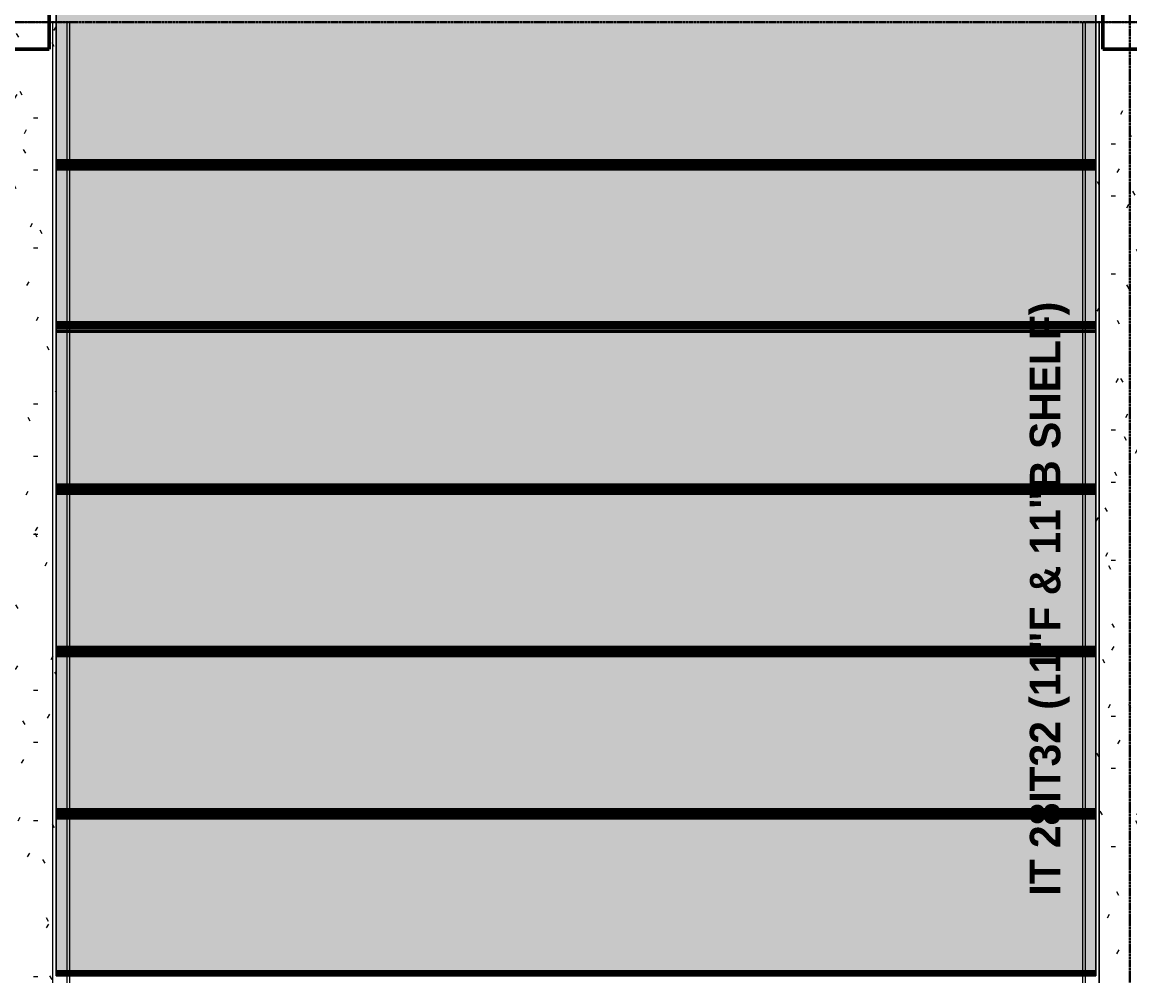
# Model space of a CAD drawing. Header units: inches. Extents: x -4126 to 627, y 9773 to 12338.
# Drawn here: x -3154.3 to -2827.3, y 10905.7 to 11187.2 of the extents above; entities that cross this region are included whole.
import ezdxf

# ---------------------------------------------------------------- set-up
doc = ezdxf.new("R2010")
doc.units = ezdxf.units.IN
doc.header["$MEASUREMENT"] = 0
doc.linetypes.add('Grid Line 1_2_', pattern=[0.875, 0.5, -0.125, 0.125, -0.125])
for name, color, linetype, lineweight in [('S-BEAM', 12, 'Continuous', 9), ('S-BEAM-IDEN', 2, 'Continuous', 30), ('S-COLS', 52, 'Continuous', 9), ('S-GRID', 1, 'Continuous', 9)]:
    doc.layers.add(name, color=color, linetype=linetype, lineweight=lineweight)
doc.styles.add('Century Gothic_B', font='', dxfattribs={"height": 9})
doc.styles.get('Century Gothic_B').set_extended_font_data('Century Gothic', bold=True)
pattern_1 = [(270, (-11013.189, -3154.324), (7.68, -30.72), [1.267, -21.773, 1.267, -21.773, -122.88]), (270, (-11013.189, -3154.324), (7.68, -30.72), [-46.08, 1.267, -44.813, 1.267, -21.773, -53.76]), (270, (-11013.189, -3154.324), (7.68, -30.72), [-115.2, 1.267, -14.093, 1.267, -37.133]), (30, (-11009.349, -3165.844), (22.7643004, 22.011075), [1.267, -21.773, 1.267, -21.773, -122.88]), (30, (-11009.349, -3165.844), (22.7643004, 22.011075), [-46.08, 1.267, -44.813, 1.267, -21.773, -53.76]), (30, (-11009.349, -3165.844), (22.7643004, 22.011075), [-115.2, 1.267, -14.093, 1.267, -37.133]), (150, (-10993.989, -3169.684), (-30.4443004, 8.708925), [1.267, -21.773, 1.267, -21.773, -122.88]), (150, (-10993.989, -3169.684), (-30.4443004, 8.708925), [-46.08, 1.267, -44.813, 1.267, -21.773, -53.76]), (150, (-10993.989, -3169.684), (-30.4443004, 8.708925), [-115.2, 1.267, -14.093, 1.267, -37.133])]
pattern_2 = [(270, (-11013.189, -2827.324), (7.68, -30.72), [1.267, -21.773, 1.267, -21.773, -122.88]), (270, (-11013.189, -2827.324), (7.68, -30.72), [-46.08, 1.267, -44.813, 1.267, -21.773, -53.76]), (270, (-11013.189, -2827.324), (7.68, -30.72), [-115.2, 1.267, -14.093, 1.267, -37.133]), (30, (-11009.349, -2838.844), (22.7643004, 22.011075), [1.267, -21.773, 1.267, -21.773, -122.88]), (30, (-11009.349, -2838.844), (22.7643004, 22.011075), [-46.08, 1.267, -44.813, 1.267, -21.773, -53.76]), (30, (-11009.349, -2838.844), (22.7643004, 22.011075), [-115.2, 1.267, -14.093, 1.267, -37.133]), (150, (-10993.989, -2842.684), (-30.4443004, 8.708925), [1.267, -21.773, 1.267, -21.773, -122.88]), (150, (-10993.989, -2842.684), (-30.4443004, 8.708925), [-46.08, 1.267, -44.813, 1.267, -21.773, -53.76]), (150, (-10993.989, -2842.684), (-30.4443004, 8.708925), [-115.2, 1.267, -14.093, 1.267, -37.133])]

# ---------------------------------------------------------------- blocks, each defined once
blk = doc.blocks.new('034100 - Precast Structural Concrete - Inverted Tee - IT 28IT32 _11_F _ 11_B SHELF_-1925192-FRAMING PLAN - 1ST FLOOR')
at = {"layer": 'S-BEAM'}
h = blk.add_hatch(dxfattribs=at)
h.set_pattern_fill('FP_2', color=256, style=0, pattern_type=2)
h.set_pattern_definition(pattern_1)
h.paths.add_polyline_path([(-174, 10), (-174, 8), (-166, 8), (-166, -8), (-174, -8), (-174, -10), (174, -10), (174, -8), (166, -8), (166, 8), (174, 8), (174, 10), (-166.08, 10)], flags=0)
h = blk.add_hatch(dxfattribs=at)
h.set_pattern_fill('FP_2', color=256, style=0, pattern_type=2)
h.set_pattern_definition(pattern_1)
h.paths.add_polyline_path([(-174, -8), (-166, -8), (-166, 8), (-174, 8), (-174, 0)], flags=0)
h.paths.add_polyline_path([(166, 8), (166, -8), (174, -8), (174, 8), (166.08, 8)], flags=0)
for p, q in [((-174, 9), (-174, 14)), ((-174, 14), (-174, 13.21)), ((174, 14), (-174, 14)), ((174, 14), (-174, 14)), ((-174, 13.21), (-174, 8)), ((174, 13.21), (-174, 13.21)), ((174, 13.21), (174, 14)), ((174, 14), (174, 9)), ((174, 8), (174, 13.21)), ((-174, 8), (-174, 9)), ((-174, 9), (174, 9)), ((174, 9), (-174, 9)), ((-174, 8), (-174, -8)), ((-174, -8), (-174, 8)), ((174, 9), (174, 8)), ((174, 8), (174, -8)), ((174, -8), (174, 8)), ((-174, -8), (-174, -13.21)), ((-174, -9), (-174, -8)), ((-174, -14), (-174, -9)), ((174, -9), (-174, -9)), ((174, -9), (-174, -9)), ((174, -8), (174, -9)), ((174, -13.21), (174, -8)), ((174, -9), (174, -14)), ((-174, -13.21), (-174, -14)), ((174, -13.21), (-174, -13.21)), ((174, -14), (-174, -14)), ((174, -14), (-174, -14)), ((174, -14), (174, -13.21))]:
    blk.add_line(p, q, dxfattribs=at)
blk = doc.blocks.new('034100 - Precast Structural Concrete - Column - Corbels - 16_x16_-1699971-FRAMING PLAN - 1ST FLOOR')
at = {"layer": 'S-COLS'}
for p, q in [((-8.91, 8.98), (-8.98, 8.98)), ((-8.98, 8.98), (-8.98, -7.02)), ((6.94, 8.98), (-8.91, 8.98)), ((7.02, 8.98), (6.94, 8.98)), ((7.02, -7.02), (7.02, 8.98)), ((-8.98, -7.02), (-8.91, -7.02)), ((-8.91, -7.02), (6.94, -7.02)), ((6.94, -7.02), (7.02, -7.02))]:
    blk.add_line(p, q, dxfattribs=at)
at = {"layer": 'S-COLS', "lineweight": 50}
for p, q in [((-8.98, -7.02), (-8.98, 8.98)), ((-8.98, 8.98), (-8.91, 8.98)), ((-8.91, 8.98), (6.94, 8.98)), ((6.94, 8.98), (7.02, 8.98)), ((7.02, 8.98), (7.02, -7.02)), ((-8.91, -7.02), (-8.98, -7.02)), ((6.94, -7.02), (-8.91, -7.02)), ((7.02, -7.02), (6.94, -7.02))]:
    blk.add_line(p, q, dxfattribs=at)
blk = doc.blocks.new('034100 - Precast Structural Concrete - Solid Plank - 12_-V78-FRAMING PLAN - 1ST FLOOR')
at = {"layer": 'S-BEAM', "transparency": 33554483}
for points in [[(0, 23.94), (0, 23.9), (3.21, 23.94)], [(19.05, 23.9), (4, 23.9), (4, 23.52), (303, 23.52), (303, 23.9), (154.12, 23.9)], [(154.12, 23.09), (4, 23.09), (4, 22.7), (303, 22.7), (303, 23.09), (289.18, 23.09)], [(154.12, -22.7), (4, -22.7), (4, -23.09), (303, -23.09), (303, -22.7), (289.18, -22.7)], [(4, -23.52), (4, -23.9), (303, -23.9), (303, -23.52), (19.05, -23.52)]]:
    blk.add_hatch(color=256, dxfattribs=at).paths.add_polyline_path(points, flags=0)
h = blk.add_hatch(color=256, dxfattribs=at)
h.paths.add_polyline_path([(3.21, 23.9), (0, 23.9), (0, 23.52), (4, 23.52), (4, 23.9)], flags=0)
h.paths.add_polyline_path([(303, 23.9), (303, 23.52), (307, 23.52), (307, 23.9), (303.79, 23.9)], flags=0)
h = blk.add_hatch(color=256, dxfattribs=at)
h.paths.add_polyline_path([(0, 23.52), (0, 23.09), (4, 23.09), (4, 23.52), (3.21, 23.52)], flags=0)
h.paths.add_polyline_path([(303, 23.52), (303, 23.09), (307, 23.09), (307, 23.52), (303.79, 23.52)], flags=0)
h.paths.add_polyline_path([(307, 22.7), (303, 22.7), (303, -18.09), (307, -18.09), (307, -1)], flags=0)
h.paths.add_polyline_path([(3.21, 22.7), (0, 22.7), (0, -18.09), (4, -18.09), (4, 22.7)], flags=0)
h.paths.add_polyline_path([(0, -18.1), (0, -22.7), (4, -22.7), (4, -18.1), (3.21, -18.1)], flags=0)
h.paths.add_polyline_path([(303.79, -18.1), (303, -18.1), (303, -22.7), (307, -22.7), (307, -18.1)], flags=0)
h.paths.add_polyline_path([(303, -23.09), (303, -23.52), (307, -23.52), (307, -23.09), (303.79, -23.09)], flags=0)
h.paths.add_polyline_path([(3.21, -23.09), (0, -23.09), (0, -23.52), (4, -23.52), (4, -23.09)], flags=0)
h = blk.add_hatch(color=256, dxfattribs=at)
h.paths.add_polyline_path([(303, 23.09), (303, 22.7), (307, 22.7), (307, 23.09), (303.79, 23.09)], flags=0)
h.paths.add_polyline_path([(0, 23.09), (0, 22.7), (4, 22.7), (4, 23.09), (3.21, 23.09)], flags=0)
h = blk.add_hatch(color=256, dxfattribs=at)
h.paths.add_polyline_path([(4, 23.52), (4, 23.09), (303, 23.09), (303, 23.52), (19.05, 23.52)], flags=0)
h.paths.add_polyline_path([(303, 22.7), (4, 22.7), (4, -18.09), (4, -18.1), (4, -22.7), (303, -22.7), (303, -18.1), (303, -18.09), (303, -1)], flags=0)
h.paths.add_polyline_path([(289.18, -23.09), (4, -23.09), (4, -23.52), (303, -23.52), (303, -23.09)], flags=0)
h = blk.add_hatch(color=256, dxfattribs=at)
h.paths.add_polyline_path([(303, -22.7), (303, -23.09), (307, -23.09), (307, -22.7), (303.79, -22.7)], flags=0)
h.paths.add_polyline_path([(0, -22.7), (0, -23.09), (4, -23.09), (4, -22.7), (3.21, -22.7)], flags=0)
h = blk.add_hatch(color=256, dxfattribs=at)
h.paths.add_polyline_path([(0, -23.52), (0, -23.9), (4, -23.9), (4, -23.52), (3.21, -23.52)], flags=0)
h.paths.add_polyline_path([(303.79, -23.52), (303, -23.52), (303, -23.9), (307, -23.9), (307, -23.52)], flags=0)
at = {"layer": 'S-BEAM'}
for p, q in [((0, 23.94), (0, 23.9)), ((4, 23.94), (0, 23.94)), ((0, 23.76), (0, 23.9)), ((0, 23.9), (0, 23.52)), ((4, 23.9), (0, 23.9)), ((0, 23.52), (0, 23.76)), ((0, 23.76), (4, 23.76)), ((4, 23.76), (0, 23.76)), ((0, 23.52), (0, -18.09)), ((0, 22.7), (0, 23.52)), ((0, 23.52), (4, 23.52)), ((0, 22.7), (0, 23.09)), ((0, 23.09), (0, 22.7)), ((4, 23.09), (0, 23.09)), ((4, 23.09), (0, 23.09)), ((303, 23.94), (4, 23.94)), ((303, 23.9), (4, 23.9)), ((4, 23.76), (303, 23.76)), ((303, 23.76), (4, 23.76)), ((4, 23.52), (303, 23.52)), ((303, 23.09), (4, 23.09)), ((303, 23.09), (4, 23.09)), ((307, 23.94), (303, 23.94)), ((307, 23.9), (303, 23.9)), ((303, 23.76), (307, 23.76)), ((307, 23.76), (303, 23.76)), ((303, 23.52), (307, 23.52)), ((307, 23.09), (303, 23.09)), ((307, 23.09), (303, 23.09)), ((307, 23.9), (307, 23.94)), ((307, 23.52), (307, 23.9)), ((307, 23.9), (307, 23.76)), ((307, 23.76), (307, 23.52)), ((307, 23.52), (307, 22.7)), ((307, -18.09), (307, 23.52)), ((307, 22.7), (307, 23.09)), ((307, 23.09), (307, 22.7)), ((0, 22.4), (0, 22.7)), ((4, 22.7), (0, 22.7)), ((0, -18.09), (0, 22.4)), ((4, 22.4), (0, 22.4)), ((303, 22.7), (4, 22.7)), ((303, 22.4), (4, 22.4)), ((307, 22.7), (303, 22.7)), ((307, 22.4), (303, 22.4)), ((307, 22.7), (307, 22.4)), ((307, 22.4), (307, -18.09)), ((0, -18.1), (0, -23.52)), ((0, -22.4), (0, -18.1)), ((307, -18.1), (307, -22.4)), ((307, -23.52), (307, -18.1)), ((0, -22.7), (0, -22.4)), ((4, -22.4), (0, -22.4)), ((0, -23.52), (0, -22.7)), ((0, -22.7), (0, -23.09)), ((0, -23.09), (0, -22.7)), ((4, -22.7), (0, -22.7)), ((303, -22.4), (4, -22.4)), ((303, -22.7), (4, -22.7)), ((307, -22.4), (303, -22.4)), ((307, -22.7), (303, -22.7)), ((307, -22.4), (307, -22.7)), ((307, -22.7), (307, -23.09)), ((307, -23.09), (307, -22.7)), ((307, -22.7), (307, -23.52)), ((4, -23.09), (0, -23.09)), ((4, -23.09), (0, -23.09)), ((0, -23.52), (0, -23.9)), ((0, -23.76), (0, -23.52)), ((4, -23.52), (0, -23.52)), ((0, -23.9), (0, -23.76)), ((4, -23.76), (0, -23.76)), ((4, -23.76), (0, -23.76)), ((0, -23.9), (0, -23.94)), ((4, -23.9), (0, -23.9)), ((4, -23.94), (0, -23.94)), ((303, -23.09), (4, -23.09)), ((303, -23.09), (4, -23.09)), ((303, -23.52), (4, -23.52)), ((303, -23.76), (4, -23.76)), ((303, -23.76), (4, -23.76)), ((303, -23.9), (4, -23.9)), ((303, -23.94), (4, -23.94)), ((307, -23.09), (303, -23.09)), ((307, -23.09), (303, -23.09)), ((307, -23.52), (303, -23.52)), ((307, -23.76), (303, -23.76)), ((307, -23.76), (303, -23.76)), ((307, -23.9), (303, -23.9)), ((307, -23.94), (303, -23.94)), ((307, -23.52), (307, -23.76)), ((307, -23.9), (307, -23.52)), ((307, -23.76), (307, -23.9)), ((307, -23.94), (307, -23.9))]:
    blk.add_line(p, q, dxfattribs=at)
blk = doc.blocks.new('034100 - Precast Structural Concrete - Solid Plank - 12_-V79-FRAMING PLAN - 1ST FLOOR')
at = {"layer": 'S-BEAM', "transparency": 33554483}
h = blk.add_hatch(color=256, dxfattribs=at)
h.paths.add_polyline_path([(3.21, 23.9), (0, 23.9), (0, 23.52), (4, 23.52), (4, 23.9)], flags=0)
h.paths.add_polyline_path([(307, 23.9), (303, 23.9), (303, 23.52), (307, 23.52)], flags=0)
h = blk.add_hatch(color=256, dxfattribs=at)
h.paths.add_polyline_path([(303, 23.52), (303, 23.09), (307, 23.09), (307, 23.52), (303.79, 23.52)], flags=0)
h.paths.add_polyline_path([(3.21, 23.52), (0, 23.52), (0, 23.09), (4, 23.09), (4, 23.52)], flags=0)
h.paths.add_polyline_path([(307, 22.7), (303, 22.7), (303, -22.7), (307, -22.7)], flags=0)
h.paths.add_polyline_path([(3.21, 22.7), (0, 22.7), (0, -22.7), (4, -22.7), (4, 22.7)], flags=0)
h.paths.add_polyline_path([(303, -23.09), (303, -23.52), (307, -23.52), (307, -23.09), (303.79, -23.09)], flags=0)
h.paths.add_polyline_path([(0, -23.09), (0, -23.52), (4, -23.52), (4, -23.09), (3.21, -23.09)], flags=0)
h = blk.add_hatch(color=256, dxfattribs=at)
h.paths.add_polyline_path([(303, 23.09), (303, 22.7), (307, 22.7), (307, 23.09), (303.79, 23.09)], flags=0)
h.paths.add_polyline_path([(0, 23.09), (0, 22.7), (4, 22.7), (4, 23.09), (3.21, 23.09)], flags=0)
for points in [[(19.05, 23.9), (4, 23.9), (4, 23.52), (303, 23.52), (303, 23.9), (154.12, 23.9)], [(154.12, 23.09), (4, 23.09), (4, 22.7), (303, 22.7), (303, 23.09), (289.18, 23.09)], [(154.12, -22.7), (4, -22.7), (4, -23.09), (303, -23.09), (303, -22.7), (289.18, -22.7)], [(0, -23.9), (0, -23.94), (3.21, -23.9)], [(154.12, -23.52), (4, -23.52), (4, -23.9), (303, -23.9), (303, -23.52), (289.18, -23.52)]]:
    blk.add_hatch(color=256, dxfattribs=at).paths.add_polyline_path(points, flags=0)
h = blk.add_hatch(color=256, dxfattribs=at)
h.paths.add_polyline_path([(303, 23.52), (4, 23.52), (4, 23.09), (303, 23.09)], flags=0)
h.paths.add_polyline_path([(289.18, 22.7), (4, 22.7), (4, -22.7), (303, -22.7), (303, 22.7)], flags=0)
h.paths.add_polyline_path([(289.18, -23.09), (4, -23.09), (4, -23.52), (303, -23.52), (303, -23.09)], flags=0)
h = blk.add_hatch(color=256, dxfattribs=at)
h.paths.add_polyline_path([(303, -22.7), (303, -23.09), (307, -23.09), (307, -22.7), (303.79, -22.7)], flags=0)
h.paths.add_polyline_path([(0, -22.7), (0, -23.09), (4, -23.09), (4, -22.7), (3.21, -22.7)], flags=0)
h = blk.add_hatch(color=256, dxfattribs=at)
h.paths.add_polyline_path([(303, -23.52), (303, -23.9), (307, -23.9), (307, -23.52), (303.79, -23.52)], flags=0)
h.paths.add_polyline_path([(0, -23.52), (0, -23.9), (4, -23.9), (4, -23.52), (3.21, -23.52)], flags=0)
at = {"layer": 'S-BEAM'}
for p, q in [((0, 23.94), (0, 23.9)), ((4, 23.94), (0, 23.94)), ((0, 23.76), (0, 23.9)), ((0, 23.9), (0, 23.52)), ((4, 23.9), (0, 23.9)), ((0, 23.52), (0, 23.76)), ((0, 23.76), (4, 23.76)), ((4, 23.76), (0, 23.76)), ((0, 23.52), (0, -23.52)), ((0, 22.7), (0, 23.52)), ((0, 23.52), (4, 23.52)), ((0, 22.7), (0, 23.09)), ((0, 23.09), (0, 22.7)), ((4, 23.09), (0, 23.09)), ((4, 23.09), (0, 23.09)), ((303, 23.94), (4, 23.94)), ((303, 23.9), (4, 23.9)), ((4, 23.76), (303, 23.76)), ((303, 23.76), (4, 23.76)), ((4, 23.52), (303, 23.52)), ((303, 23.09), (4, 23.09)), ((303, 23.09), (4, 23.09)), ((307, 23.94), (303, 23.94)), ((307, 23.9), (303, 23.9)), ((303, 23.76), (307, 23.76)), ((307, 23.76), (303, 23.76)), ((303, 23.52), (307, 23.52)), ((307, 23.09), (303, 23.09)), ((307, 23.09), (303, 23.09)), ((307, 23.9), (307, 23.94)), ((307, 23.52), (307, 23.9)), ((307, 23.9), (307, 23.76)), ((307, 23.76), (307, 23.52)), ((307, 23.52), (307, 22.7)), ((307, -23.52), (307, 23.52)), ((307, 22.7), (307, 23.09)), ((307, 23.09), (307, 22.7)), ((0, 22.4), (0, 22.7)), ((4, 22.7), (0, 22.7)), ((0, -22.4), (0, 22.4)), ((4, 22.4), (0, 22.4)), ((303, 22.7), (4, 22.7)), ((303, 22.4), (4, 22.4)), ((307, 22.7), (303, 22.7)), ((307, 22.4), (303, 22.4)), ((307, 22.7), (307, 22.4)), ((307, 22.4), (307, -22.4)), ((0, -22.7), (0, -22.4)), ((4, -22.4), (0, -22.4)), ((0, -23.52), (0, -22.7)), ((0, -22.7), (0, -23.09)), ((0, -23.09), (0, -22.7)), ((4, -22.7), (0, -22.7)), ((303, -22.4), (4, -22.4)), ((303, -22.7), (4, -22.7)), ((307, -22.4), (303, -22.4)), ((307, -22.7), (303, -22.7)), ((307, -22.4), (307, -22.7)), ((307, -22.7), (307, -23.09)), ((307, -23.09), (307, -22.7)), ((307, -22.7), (307, -23.52)), ((4, -23.09), (0, -23.09)), ((4, -23.09), (0, -23.09)), ((0, -23.52), (0, -23.9)), ((0, -23.76), (0, -23.52)), ((4, -23.52), (0, -23.52)), ((0, -23.9), (0, -23.76)), ((4, -23.76), (0, -23.76)), ((4, -23.76), (0, -23.76)), ((0, -23.9), (0, -23.94)), ((4, -23.9), (0, -23.9)), ((4, -23.94), (0, -23.94)), ((303, -23.09), (4, -23.09)), ((303, -23.09), (4, -23.09)), ((303, -23.52), (4, -23.52)), ((303, -23.76), (4, -23.76)), ((303, -23.76), (4, -23.76)), ((303, -23.9), (4, -23.9)), ((303, -23.94), (4, -23.94)), ((307, -23.09), (303, -23.09)), ((307, -23.09), (303, -23.09)), ((307, -23.52), (303, -23.52)), ((307, -23.76), (303, -23.76)), ((307, -23.76), (303, -23.76)), ((307, -23.9), (303, -23.9)), ((307, -23.94), (303, -23.94)), ((307, -23.52), (307, -23.76)), ((307, -23.9), (307, -23.52)), ((307, -23.76), (307, -23.9)), ((307, -23.94), (307, -23.9))]:
    blk.add_line(p, q, dxfattribs=at)
blk = doc.blocks.new('034100 - Precast Structural Concrete - Solid Plank - 12_-V80-FRAMING PLAN - 1ST FLOOR')
at = {"layer": 'S-BEAM', "transparency": 33554483}
h = blk.add_hatch(color=256, dxfattribs=at)
h.paths.add_polyline_path([(3.21, 23.9), (0, 23.9), (0, 23.52), (4, 23.52), (4, 23.9)], flags=0)
h.paths.add_polyline_path([(303, 23.9), (303, 23.52), (307, 23.52), (307, 23.9), (303.79, 23.9)], flags=0)
h = blk.add_hatch(color=256, dxfattribs=at)
h.paths.add_polyline_path([(303, 23.52), (303, 23.09), (307, 23.09), (307, 23.52), (303.79, 23.52)], flags=0)
h.paths.add_polyline_path([(3.21, 23.52), (0, 23.52), (0, 23.09), (4, 23.09), (4, 23.52)], flags=0)
h.paths.add_polyline_path([(307, 22.7), (303, 22.7), (303, -22.7), (307, -22.7), (307, -10.65)], flags=0)
h.paths.add_polyline_path([(0, 22.7), (0, -22.7), (4, -22.7), (4, 22.7), (3.21, 22.7)], flags=0)
h.paths.add_polyline_path([(3.21, -23.09), (0, -23.09), (0, -23.52), (4, -23.52), (4, -23.09)], flags=0)
h.paths.add_polyline_path([(303, -23.09), (303, -23.52), (307, -23.52), (307, -23.09), (303.79, -23.09)], flags=0)
h = blk.add_hatch(color=256, dxfattribs=at)
h.paths.add_polyline_path([(303, 23.09), (303, 22.7), (307, 22.7), (307, 23.09), (303.79, 23.09)], flags=0)
h.paths.add_polyline_path([(0, 23.09), (0, 22.7), (4, 22.7), (4, 23.09), (3.21, 23.09)], flags=0)
for points in [[(19.05, 23.9), (4, 23.9), (4, 23.52), (303, 23.52), (303, 23.9), (154.12, 23.9)], [(154.12, 23.09), (4, 23.09), (4, 22.7), (303, 22.7), (303, 23.09), (289.18, 23.09)], [(154.12, -22.7), (4, -22.7), (4, -23.09), (303, -23.09), (303, -22.7), (289.18, -22.7)], [(0, -23.9), (0, -23.94), (3.21, -23.9)], [(4, -23.52), (4, -23.9), (303, -23.9), (303, -23.52), (19.05, -23.52)]]:
    blk.add_hatch(color=256, dxfattribs=at).paths.add_polyline_path(points, flags=0)
h = blk.add_hatch(color=256, dxfattribs=at)
h.paths.add_polyline_path([(303, 23.52), (4, 23.52), (4, 23.09), (303, 23.09)], flags=0)
h.paths.add_polyline_path([(19.05, 22.7), (4, 22.7), (4, -22.7), (303, -22.7), (303, 22.7), (154.12, 22.7)], flags=0)
h.paths.add_polyline_path([(154.12, -23.09), (4, -23.09), (4, -23.52), (303, -23.52), (303, -23.09), (289.18, -23.09)], flags=0)
h = blk.add_hatch(color=256, dxfattribs=at)
h.paths.add_polyline_path([(303, -22.7), (303, -23.09), (307, -23.09), (307, -22.7), (303.79, -22.7)], flags=0)
h.paths.add_polyline_path([(0, -22.7), (0, -23.09), (4, -23.09), (4, -22.7), (3.21, -22.7)], flags=0)
h = blk.add_hatch(color=256, dxfattribs=at)
h.paths.add_polyline_path([(3.21, -23.52), (0, -23.52), (0, -23.9), (4, -23.9), (4, -23.52)], flags=0)
h.paths.add_polyline_path([(303.79, -23.52), (303, -23.52), (303, -23.9), (307, -23.9), (307, -23.52)], flags=0)
at = {"layer": 'S-BEAM'}
for p, q in [((0, 23.94), (0, 23.9)), ((4, 23.94), (0, 23.94)), ((0, 23.76), (0, 23.9)), ((0, 23.9), (0, 23.52)), ((4, 23.9), (0, 23.9)), ((0, 23.52), (0, 23.76)), ((0, 23.76), (4, 23.76)), ((4, 23.76), (0, 23.76)), ((0, 23.52), (0, -23.52)), ((0, 22.7), (0, 23.52)), ((0, 23.52), (4, 23.52)), ((0, 22.7), (0, 23.09)), ((0, 23.09), (0, 22.7)), ((4, 23.09), (0, 23.09)), ((4, 23.09), (0, 23.09)), ((303, 23.94), (4, 23.94)), ((303, 23.9), (4, 23.9)), ((4, 23.76), (303, 23.76)), ((303, 23.76), (4, 23.76)), ((4, 23.52), (303, 23.52)), ((303, 23.09), (4, 23.09)), ((303, 23.09), (4, 23.09)), ((307, 23.94), (303, 23.94)), ((307, 23.9), (303, 23.9)), ((303, 23.76), (307, 23.76)), ((307, 23.76), (303, 23.76)), ((303, 23.52), (307, 23.52)), ((307, 23.09), (303, 23.09)), ((307, 23.09), (303, 23.09)), ((307, 23.9), (307, 23.94)), ((307, 23.52), (307, 23.9)), ((307, 23.9), (307, 23.76)), ((307, 23.76), (307, 23.52)), ((307, 23.52), (307, 22.7)), ((307, -23.52), (307, 23.52)), ((307, 22.7), (307, 23.09)), ((307, 23.09), (307, 22.7)), ((0, 22.4), (0, 22.7)), ((4, 22.7), (0, 22.7)), ((0, -22.4), (0, 22.4)), ((4, 22.4), (0, 22.4)), ((303, 22.7), (4, 22.7)), ((303, 22.4), (4, 22.4)), ((307, 22.7), (303, 22.7)), ((307, 22.4), (303, 22.4)), ((307, 22.7), (307, 22.4)), ((307, 22.4), (307, -22.4)), ((0, -22.7), (0, -22.4)), ((4, -22.4), (0, -22.4)), ((0, -23.52), (0, -22.7)), ((0, -22.7), (0, -23.09)), ((0, -23.09), (0, -22.7)), ((4, -22.7), (0, -22.7)), ((303, -22.4), (4, -22.4)), ((303, -22.7), (4, -22.7)), ((307, -22.4), (303, -22.4)), ((307, -22.7), (303, -22.7)), ((307, -22.4), (307, -22.7)), ((307, -22.7), (307, -23.09)), ((307, -23.09), (307, -22.7)), ((307, -22.7), (307, -23.52)), ((4, -23.09), (0, -23.09)), ((4, -23.09), (0, -23.09)), ((0, -23.52), (0, -23.9)), ((0, -23.76), (0, -23.52)), ((4, -23.52), (0, -23.52)), ((0, -23.9), (0, -23.76)), ((4, -23.76), (0, -23.76)), ((4, -23.76), (0, -23.76)), ((0, -23.9), (0, -23.94)), ((4, -23.9), (0, -23.9)), ((4, -23.94), (0, -23.94)), ((303, -23.09), (4, -23.09)), ((303, -23.09), (4, -23.09)), ((303, -23.52), (4, -23.52)), ((303, -23.76), (4, -23.76)), ((303, -23.76), (4, -23.76)), ((303, -23.9), (4, -23.9)), ((303, -23.94), (4, -23.94)), ((307, -23.09), (303, -23.09)), ((307, -23.09), (303, -23.09)), ((307, -23.52), (303, -23.52)), ((307, -23.76), (303, -23.76)), ((307, -23.76), (303, -23.76)), ((307, -23.9), (303, -23.9)), ((307, -23.94), (303, -23.94)), ((307, -23.52), (307, -23.76)), ((307, -23.9), (307, -23.52)), ((307, -23.76), (307, -23.9)), ((307, -23.94), (307, -23.9))]:
    blk.add_line(p, q, dxfattribs=at)
blk = doc.blocks.new('034100 - Precast Structural Concrete - Solid Plank - 12_-V81-FRAMING PLAN - 1ST FLOOR')
at = {"layer": 'S-BEAM', "transparency": 33554483}
for points in [[(0, 23.94), (0, 23.9), (3.21, 23.94)], [(19.05, 23.9), (4, 23.9), (4, 23.52), (303, 23.52), (303, 23.9), (154.12, 23.9)], [(154.12, 23.09), (4, 23.09), (4, 22.7), (303, 22.7), (303, 23.09), (289.18, 23.09)], [(154.12, -22.7), (4, -22.7), (4, -23.09), (303, -23.09), (303, -22.7), (289.18, -22.7)], [(0, -23.9), (0, -23.94), (3.21, -23.9)], [(4, -23.52), (4, -23.9), (303, -23.9), (303, -23.52), (19.05, -23.52)]]:
    blk.add_hatch(color=256, dxfattribs=at).paths.add_polyline_path(points, flags=0)
h = blk.add_hatch(color=256, dxfattribs=at)
h.paths.add_polyline_path([(3.21, 23.9), (0, 23.9), (0, 23.52), (4, 23.52), (4, 23.9)], flags=0)
h.paths.add_polyline_path([(307, 23.9), (303, 23.9), (303, 23.52), (307, 23.52)], flags=0)
h = blk.add_hatch(color=256, dxfattribs=at)
h.paths.add_polyline_path([(0, 23.52), (0, 23.09), (4, 23.09), (4, 23.52), (3.21, 23.52)], flags=0)
h.paths.add_polyline_path([(307, 23.52), (303, 23.52), (303, 23.09), (307, 23.09)], flags=0)
h.paths.add_polyline_path([(3.21, 22.7), (0, 22.7), (0, -22.7), (4, -22.7), (4, 22.7)], flags=0)
h.paths.add_polyline_path([(307, 22.7), (303, 22.7), (303, -22.7), (307, -22.7)], flags=0)
h.paths.add_polyline_path([(303, -23.09), (303, -23.52), (307, -23.52), (307, -23.09), (303.79, -23.09)], flags=0)
h.paths.add_polyline_path([(0, -23.09), (0, -23.52), (4, -23.52), (4, -23.09), (3.21, -23.09)], flags=0)
h = blk.add_hatch(color=256, dxfattribs=at)
h.paths.add_polyline_path([(303, 23.09), (303, 22.7), (307, 22.7), (307, 23.09), (303.79, 23.09)], flags=0)
h.paths.add_polyline_path([(0, 23.09), (0, 22.7), (4, 22.7), (4, 23.09), (3.21, 23.09)], flags=0)
h = blk.add_hatch(color=256, dxfattribs=at)
h.paths.add_polyline_path([(4, 23.52), (4, 23.09), (303, 23.09), (303, 23.52), (19.05, 23.52)], flags=0)
h.paths.add_polyline_path([(289.18, 22.7), (4, 22.7), (4, -22.7), (303, -22.7), (303, 22.7)], flags=0)
h.paths.add_polyline_path([(19.05, -23.09), (4, -23.09), (4, -23.52), (303, -23.52), (303, -23.09), (154.12, -23.09)], flags=0)
h = blk.add_hatch(color=256, dxfattribs=at)
h.paths.add_polyline_path([(303, -22.7), (303, -23.09), (307, -23.09), (307, -22.7), (303.79, -22.7)], flags=0)
h.paths.add_polyline_path([(0, -22.7), (0, -23.09), (4, -23.09), (4, -22.7), (3.21, -22.7)], flags=0)
h = blk.add_hatch(color=256, dxfattribs=at)
h.paths.add_polyline_path([(3.21, -23.52), (0, -23.52), (0, -23.9), (4, -23.9), (4, -23.52)], flags=0)
h.paths.add_polyline_path([(303.79, -23.52), (303, -23.52), (303, -23.9), (307, -23.9), (307, -23.52)], flags=0)
at = {"layer": 'S-BEAM'}
for p, q in [((0, 23.94), (0, 23.9)), ((4, 23.94), (0, 23.94)), ((0, 23.76), (0, 23.9)), ((0, 23.9), (0, 23.52)), ((4, 23.9), (0, 23.9)), ((0, 23.52), (0, 23.76)), ((0, 23.76), (4, 23.76)), ((4, 23.76), (0, 23.76)), ((0, 23.52), (0, -23.52)), ((0, 22.7), (0, 23.52)), ((0, 23.52), (4, 23.52)), ((0, 22.7), (0, 23.09)), ((0, 23.09), (0, 22.7)), ((4, 23.09), (0, 23.09)), ((4, 23.09), (0, 23.09)), ((303, 23.94), (4, 23.94)), ((303, 23.9), (4, 23.9)), ((4, 23.76), (303, 23.76)), ((303, 23.76), (4, 23.76)), ((4, 23.52), (303, 23.52)), ((303, 23.09), (4, 23.09)), ((303, 23.09), (4, 23.09)), ((307, 23.94), (303, 23.94)), ((307, 23.9), (303, 23.9)), ((303, 23.76), (307, 23.76)), ((307, 23.76), (303, 23.76)), ((303, 23.52), (307, 23.52)), ((307, 23.09), (303, 23.09)), ((307, 23.09), (303, 23.09)), ((307, 23.9), (307, 23.94)), ((307, 23.52), (307, 23.9)), ((307, 23.9), (307, 23.76)), ((307, 23.76), (307, 23.52)), ((307, 23.52), (307, 22.7)), ((307, -23.52), (307, 23.52)), ((307, 22.7), (307, 23.09)), ((307, 23.09), (307, 22.7)), ((0, 22.4), (0, 22.7)), ((4, 22.7), (0, 22.7)), ((0, -22.4), (0, 22.4)), ((4, 22.4), (0, 22.4)), ((303, 22.7), (4, 22.7)), ((303, 22.4), (4, 22.4)), ((307, 22.7), (303, 22.7)), ((307, 22.4), (303, 22.4)), ((307, 22.7), (307, 22.4)), ((307, 22.4), (307, -22.4)), ((0, -22.7), (0, -22.4)), ((4, -22.4), (0, -22.4)), ((0, -23.52), (0, -22.7)), ((0, -22.7), (0, -23.09)), ((0, -23.09), (0, -22.7)), ((4, -22.7), (0, -22.7)), ((303, -22.4), (4, -22.4)), ((303, -22.7), (4, -22.7)), ((307, -22.4), (303, -22.4)), ((307, -22.7), (303, -22.7)), ((307, -22.4), (307, -22.7)), ((307, -22.7), (307, -23.09)), ((307, -23.09), (307, -22.7)), ((307, -22.7), (307, -23.52)), ((4, -23.09), (0, -23.09)), ((4, -23.09), (0, -23.09)), ((0, -23.52), (0, -23.9)), ((0, -23.76), (0, -23.52)), ((4, -23.52), (0, -23.52)), ((0, -23.9), (0, -23.76)), ((4, -23.76), (0, -23.76)), ((4, -23.76), (0, -23.76)), ((0, -23.9), (0, -23.94)), ((4, -23.9), (0, -23.9)), ((4, -23.94), (0, -23.94)), ((303, -23.09), (4, -23.09)), ((303, -23.09), (4, -23.09)), ((303, -23.52), (4, -23.52)), ((303, -23.76), (4, -23.76)), ((303, -23.76), (4, -23.76)), ((303, -23.9), (4, -23.9)), ((303, -23.94), (4, -23.94)), ((307, -23.09), (303, -23.09)), ((307, -23.09), (303, -23.09)), ((307, -23.52), (303, -23.52)), ((307, -23.76), (303, -23.76)), ((307, -23.76), (303, -23.76)), ((307, -23.9), (303, -23.9)), ((307, -23.94), (303, -23.94)), ((307, -23.52), (307, -23.76)), ((307, -23.9), (307, -23.52)), ((307, -23.76), (307, -23.9)), ((307, -23.94), (307, -23.9))]:
    blk.add_line(p, q, dxfattribs=at)
blk = doc.blocks.new('034100 - Precast Structural Concrete - Solid Plank - 12_-V82-FRAMING PLAN - 1ST FLOOR')
at = {"layer": 'S-BEAM', "transparency": 33554483}
h = blk.add_hatch(color=256, dxfattribs=at)
h.paths.add_polyline_path([(303, 23.9), (303, 23.52), (307, 23.52), (307, 23.9), (303.79, 23.9)], flags=0)
h.paths.add_polyline_path([(0, 23.9), (0, 23.52), (4, 23.52), (4, 23.9), (3.21, 23.9)], flags=0)
h = blk.add_hatch(color=256, dxfattribs=at)
h.paths.add_polyline_path([(303, 23.52), (303, 23.09), (307, 23.09), (307, 23.52), (303.79, 23.52)], flags=0)
h.paths.add_polyline_path([(3.21, 23.52), (0, 23.52), (0, 23.09), (4, 23.09), (4, 23.52)], flags=0)
h.paths.add_polyline_path([(3.21, 22.7), (0, 22.7), (0, -22.7), (4, -22.7), (4, 22.7)], flags=0)
h.paths.add_polyline_path([(303.79, 22.7), (303, 22.7), (303, -22.7), (307, -22.7), (307, 22.7)], flags=0)
h.paths.add_polyline_path([(303.79, -23.09), (303, -23.09), (303, -23.52), (307, -23.52), (307, -23.09)], flags=0)
h.paths.add_polyline_path([(4, -23.09), (0, -23.09), (0, -23.52), (4, -23.52)], flags=0)
h = blk.add_hatch(color=256, dxfattribs=at)
h.paths.add_polyline_path([(303, 23.09), (303, 22.7), (307, 22.7), (307, 23.09), (303.79, 23.09)], flags=0)
h.paths.add_polyline_path([(0, 23.09), (0, 22.7), (4, 22.7), (4, 23.09), (3.21, 23.09)], flags=0)
for points in [[(4, 23.9), (4, 23.52), (303, 23.52), (303, 23.9), (19.05, 23.9)], [(19.05, 23.09), (4, 23.09), (4, 22.7), (303, 22.7), (303, 23.09), (154.12, 23.09)], [(154.12, -22.7), (4, -22.7), (4, -23.09), (303, -23.09), (303, -22.7), (289.18, -22.7)], [(0, -23.9), (0, -23.94), (3.21, -23.9)], [(4, -23.52), (4, -23.9), (303, -23.9), (303, -23.52), (19.05, -23.52)]]:
    blk.add_hatch(color=256, dxfattribs=at).paths.add_polyline_path(points, flags=0)
h = blk.add_hatch(color=256, dxfattribs=at)
h.paths.add_polyline_path([(303, 23.52), (4, 23.52), (4, 23.09), (303, 23.09)], flags=0)
h.paths.add_polyline_path([(289.18, 22.7), (4, 22.7), (4, -22.7), (303, -22.7), (303, 22.7)], flags=0)
h.paths.add_polyline_path([(154.12, -23.09), (4, -23.09), (4, -23.52), (303, -23.52), (303, -23.09), (289.18, -23.09)], flags=0)
h = blk.add_hatch(color=256, dxfattribs=at)
h.paths.add_polyline_path([(303, -22.7), (303, -23.09), (307, -23.09), (307, -22.7), (303.79, -22.7)], flags=0)
h.paths.add_polyline_path([(0, -22.7), (0, -23.09), (4, -23.09), (4, -22.7), (3.21, -22.7)], flags=0)
h = blk.add_hatch(color=256, dxfattribs=at)
h.paths.add_polyline_path([(0, -23.52), (0, -23.9), (4, -23.9), (4, -23.52), (3.21, -23.52)], flags=0)
h.paths.add_polyline_path([(303.79, -23.52), (303, -23.52), (303, -23.9), (307, -23.9), (307, -23.52)], flags=0)
at = {"layer": 'S-BEAM'}
for p, q in [((0, 23.94), (0, 23.9)), ((4, 23.94), (0, 23.94)), ((0, 23.76), (0, 23.9)), ((0, 23.9), (0, 23.52)), ((4, 23.9), (0, 23.9)), ((0, 23.52), (0, 23.76)), ((0, 23.76), (4, 23.76)), ((4, 23.76), (0, 23.76)), ((0, 23.52), (0, -23.52)), ((0, 22.7), (0, 23.52)), ((0, 23.52), (4, 23.52)), ((0, 22.7), (0, 23.09)), ((0, 23.09), (0, 22.7)), ((4, 23.09), (0, 23.09)), ((4, 23.09), (0, 23.09)), ((303, 23.94), (4, 23.94)), ((303, 23.9), (4, 23.9)), ((4, 23.76), (303, 23.76)), ((303, 23.76), (4, 23.76)), ((4, 23.52), (303, 23.52)), ((303, 23.09), (4, 23.09)), ((303, 23.09), (4, 23.09)), ((307, 23.94), (303, 23.94)), ((307, 23.9), (303, 23.9)), ((303, 23.76), (307, 23.76)), ((307, 23.76), (303, 23.76)), ((303, 23.52), (307, 23.52)), ((307, 23.09), (303, 23.09)), ((307, 23.09), (303, 23.09)), ((307, 23.9), (307, 23.94)), ((307, 23.52), (307, 23.9)), ((307, 23.9), (307, 23.76)), ((307, 23.76), (307, 23.52)), ((307, 23.52), (307, 22.7)), ((307, -23.52), (307, 23.52)), ((307, 22.7), (307, 23.09)), ((307, 23.09), (307, 22.7)), ((0, 22.4), (0, 22.7)), ((4, 22.7), (0, 22.7)), ((0, -22.4), (0, 22.4)), ((4, 22.4), (0, 22.4)), ((303, 22.7), (4, 22.7)), ((303, 22.4), (4, 22.4)), ((307, 22.7), (303, 22.7)), ((307, 22.4), (303, 22.4)), ((307, 22.7), (307, 22.4)), ((307, 22.4), (307, -22.4)), ((0, -22.7), (0, -22.4)), ((4, -22.4), (0, -22.4)), ((0, -23.52), (0, -22.7)), ((0, -22.7), (0, -23.09)), ((0, -23.09), (0, -22.7)), ((4, -22.7), (0, -22.7)), ((303, -22.4), (4, -22.4)), ((303, -22.7), (4, -22.7)), ((307, -22.4), (303, -22.4)), ((307, -22.7), (303, -22.7)), ((307, -22.4), (307, -22.7)), ((307, -22.7), (307, -23.09)), ((307, -23.09), (307, -22.7)), ((307, -22.7), (307, -23.52)), ((4, -23.09), (0, -23.09)), ((4, -23.09), (0, -23.09)), ((0, -23.52), (0, -23.9)), ((0, -23.76), (0, -23.52)), ((4, -23.52), (0, -23.52)), ((0, -23.9), (0, -23.76)), ((4, -23.76), (0, -23.76)), ((4, -23.76), (0, -23.76)), ((0, -23.9), (0, -23.94)), ((4, -23.9), (0, -23.9)), ((4, -23.94), (0, -23.94)), ((303, -23.09), (4, -23.09)), ((303, -23.09), (4, -23.09)), ((303, -23.52), (4, -23.52)), ((303, -23.76), (4, -23.76)), ((303, -23.76), (4, -23.76)), ((303, -23.9), (4, -23.9)), ((303, -23.94), (4, -23.94)), ((307, -23.09), (303, -23.09)), ((307, -23.09), (303, -23.09)), ((307, -23.52), (303, -23.52)), ((307, -23.76), (303, -23.76)), ((307, -23.76), (303, -23.76)), ((307, -23.9), (303, -23.9)), ((307, -23.94), (303, -23.94)), ((307, -23.52), (307, -23.76)), ((307, -23.9), (307, -23.52)), ((307, -23.76), (307, -23.9)), ((307, -23.94), (307, -23.9))]:
    blk.add_line(p, q, dxfattribs=at)
blk = doc.blocks.new('034100 - Precast Structural Concrete - Solid Plank - 12_-V83-FRAMING PLAN - 1ST FLOOR')
at = {"layer": 'S-BEAM', "transparency": 33554483}
h = blk.add_hatch(color=256, dxfattribs=at)
h.paths.add_polyline_path([(0, 23.9), (0, 23.52), (4, 23.52), (4, 23.9), (3.21, 23.9)], flags=0)
h.paths.add_polyline_path([(303.79, 23.9), (303, 23.9), (303, 23.52), (307, 23.52), (307, 23.9)], flags=0)
h = blk.add_hatch(color=256, dxfattribs=at)
h.paths.add_polyline_path([(0, 23.52), (0, 23.09), (4, 23.09), (4, 23.52), (3.21, 23.52)], flags=0)
h.paths.add_polyline_path([(303, 23.52), (303, 23.09), (307, 23.09), (307, 23.52), (303.79, 23.52)], flags=0)
h.paths.add_polyline_path([(307, 22.7), (303, 22.7), (303, -22.7), (307, -22.7), (307, 17.92)], flags=0)
h.paths.add_polyline_path([(0, 22.7), (0, -22.7), (4, -22.7), (4, 22.7), (3.21, 22.7)], flags=0)
h.paths.add_polyline_path([(303.79, -23.09), (303, -23.09), (303, -23.52), (307, -23.52), (307, -23.09)], flags=0)
h.paths.add_polyline_path([(4, -23.09), (0, -23.09), (0, -23.52), (4, -23.52)], flags=0)
h = blk.add_hatch(color=256, dxfattribs=at)
h.paths.add_polyline_path([(303, 23.09), (303, 22.7), (307, 22.7), (307, 23.09), (303.79, 23.09)], flags=0)
h.paths.add_polyline_path([(0, 23.09), (0, 22.7), (4, 22.7), (4, 23.09), (3.21, 23.09)], flags=0)
for points in [[(4, 23.9), (4, 23.52), (303, 23.52), (303, 23.9), (19.05, 23.9)], [(154.12, 23.09), (4, 23.09), (4, 22.7), (303, 22.7), (303, 23.09), (289.18, 23.09)], [(154.12, -22.7), (4, -22.7), (4, -23.09), (303, -23.09), (303, -22.7), (289.18, -22.7)], [(4, -23.52), (4, -23.9), (303, -23.9), (303, -23.52), (19.05, -23.52)]]:
    blk.add_hatch(color=256, dxfattribs=at).paths.add_polyline_path(points, flags=0)
h = blk.add_hatch(color=256, dxfattribs=at)
h.paths.add_polyline_path([(19.05, 23.52), (4, 23.52), (4, 23.09), (303, 23.09), (303, 23.52), (154.12, 23.52)], flags=0)
h.paths.add_polyline_path([(4, 22.7), (4, -22.7), (303, -22.7), (303, 22.7), (19.05, 22.7)], flags=0)
h.paths.add_polyline_path([(19.05, -23.09), (4, -23.09), (4, -23.52), (303, -23.52), (303, -23.09), (154.12, -23.09)], flags=0)
h = blk.add_hatch(color=256, dxfattribs=at)
h.paths.add_polyline_path([(303, -22.7), (303, -23.09), (307, -23.09), (307, -22.7), (303.79, -22.7)], flags=0)
h.paths.add_polyline_path([(0, -22.7), (0, -23.09), (4, -23.09), (4, -22.7), (3.21, -22.7)], flags=0)
h = blk.add_hatch(color=256, dxfattribs=at)
h.paths.add_polyline_path([(0, -23.52), (0, -23.9), (4, -23.9), (4, -23.52), (3.21, -23.52)], flags=0)
h.paths.add_polyline_path([(303.79, -23.52), (303, -23.52), (303, -23.9), (307, -23.9), (307, -23.52)], flags=0)
at = {"layer": 'S-BEAM'}
for p, q in [((0, 23.94), (0, 23.9)), ((4, 23.94), (0, 23.94)), ((0, 23.76), (0, 23.9)), ((0, 23.9), (0, 23.52)), ((4, 23.9), (0, 23.9)), ((0, 23.52), (0, 23.76)), ((0, 23.76), (4, 23.76)), ((4, 23.76), (0, 23.76)), ((0, 23.52), (0, -23.52)), ((0, 22.7), (0, 23.52)), ((0, 23.52), (4, 23.52)), ((0, 22.7), (0, 23.09)), ((0, 23.09), (0, 22.7)), ((4, 23.09), (0, 23.09)), ((4, 23.09), (0, 23.09)), ((303, 23.94), (4, 23.94)), ((303, 23.9), (4, 23.9)), ((4, 23.76), (303, 23.76)), ((303, 23.76), (4, 23.76)), ((4, 23.52), (303, 23.52)), ((303, 23.09), (4, 23.09)), ((303, 23.09), (4, 23.09)), ((307, 23.94), (303, 23.94)), ((307, 23.9), (303, 23.9)), ((303, 23.76), (307, 23.76)), ((307, 23.76), (303, 23.76)), ((303, 23.52), (307, 23.52)), ((307, 23.09), (303, 23.09)), ((307, 23.09), (303, 23.09)), ((307, 23.9), (307, 23.94)), ((307, 23.52), (307, 23.9)), ((307, 23.9), (307, 23.76)), ((307, 23.76), (307, 23.52)), ((307, 23.52), (307, 22.7)), ((307, -23.52), (307, 23.52)), ((307, 22.7), (307, 23.09)), ((307, 23.09), (307, 22.7)), ((0, 22.4), (0, 22.7)), ((4, 22.7), (0, 22.7)), ((0, -22.4), (0, 22.4)), ((4, 22.4), (0, 22.4)), ((303, 22.7), (4, 22.7)), ((303, 22.4), (4, 22.4)), ((307, 22.7), (303, 22.7)), ((307, 22.4), (303, 22.4)), ((307, 22.7), (307, 22.4)), ((307, 22.4), (307, -22.4)), ((0, -22.7), (0, -22.4)), ((4, -22.4), (0, -22.4)), ((0, -23.52), (0, -22.7)), ((0, -22.7), (0, -23.09)), ((0, -23.09), (0, -22.7)), ((4, -22.7), (0, -22.7)), ((303, -22.4), (4, -22.4)), ((303, -22.7), (4, -22.7)), ((307, -22.4), (303, -22.4)), ((307, -22.7), (303, -22.7)), ((307, -22.4), (307, -22.7)), ((307, -22.7), (307, -23.09)), ((307, -23.09), (307, -22.7)), ((307, -22.7), (307, -23.52)), ((4, -23.09), (0, -23.09)), ((4, -23.09), (0, -23.09)), ((0, -23.52), (0, -23.9)), ((0, -23.76), (0, -23.52)), ((4, -23.52), (0, -23.52)), ((0, -23.9), (0, -23.76)), ((4, -23.76), (0, -23.76)), ((4, -23.76), (0, -23.76)), ((0, -23.9), (0, -23.94)), ((4, -23.9), (0, -23.9)), ((4, -23.94), (0, -23.94)), ((303, -23.09), (4, -23.09)), ((303, -23.09), (4, -23.09)), ((303, -23.52), (4, -23.52)), ((303, -23.76), (4, -23.76)), ((303, -23.76), (4, -23.76)), ((303, -23.9), (4, -23.9)), ((303, -23.94), (4, -23.94)), ((307, -23.09), (303, -23.09)), ((307, -23.09), (303, -23.09)), ((307, -23.52), (303, -23.52)), ((307, -23.76), (303, -23.76)), ((307, -23.76), (303, -23.76)), ((307, -23.9), (303, -23.9)), ((307, -23.94), (303, -23.94)), ((307, -23.52), (307, -23.76)), ((307, -23.9), (307, -23.52)), ((307, -23.76), (307, -23.9)), ((307, -23.94), (307, -23.9))]:
    blk.add_line(p, q, dxfattribs=at)
blk = doc.blocks.new('034100 - Precast Structural Concrete - Inverted Tee - IT 28IT32 _11_F _ 11_B SHELF_-V187-FRAMING PLAN - 1ST FLOOR')
at = {"layer": 'S-BEAM'}
h = blk.add_hatch(dxfattribs=at)
h.set_pattern_fill('FP_26', color=256, style=0, pattern_type=2)
h.set_pattern_definition(pattern_2)
h.paths.add_polyline_path([(-174, -9), (174, -9), (174, -8), (166, -8), (166, 8), (174, 8), (174, 10), (-174, 10), (-174, 8), (-166, 8), (-166, -8), (-174, -8)], flags=0)
h = blk.add_hatch(dxfattribs=at)
h.set_pattern_fill('FP_26', color=256, style=0, pattern_type=2)
h.set_pattern_definition(pattern_2)
h.paths.add_polyline_path([(-174, 0), (-174, -8), (-166, -8), (-166, 8), (-174, 8)], flags=0)
h.paths.add_polyline_path([(166, -8), (174, -8), (174, 8), (166, 8)], flags=0)
for p, q in [((-174, 9), (-174, 14)), ((-174, 14), (-174, 13.21)), ((174, 14), (-174, 14)), ((174, 14), (-174, 14)), ((-174, 13.21), (-174, 8)), ((174, 13.21), (-174, 13.21)), ((174, 13.21), (174, 14)), ((174, 14), (174, 9)), ((174, 8), (174, 13.21)), ((-174, 8), (-174, 9)), ((-174, 9), (174, 9)), ((174, 9), (-174, 9)), ((-174, 8), (-174, -8)), ((-174, -8), (-174, 8)), ((174, 9), (174, 8)), ((174, 8), (174, -8)), ((174, -8), (174, 8)), ((-174, -8), (-174, -13.21)), ((-174, -9), (-174, -8)), ((-174, -14), (-174, -9)), ((174, -9), (-174, -9)), ((-155.74, -9), (-174, -9)), ((-155.37, -9), (-155.74, -9)), ((-154.91, -9), (-155.29, -9)), ((-107.86, -9), (-154.91, -9)), ((-107.49, -9), (-107.86, -9)), ((-107.03, -9), (-107.4, -9)), ((-59.98, -9), (-107.03, -9)), ((-59.61, -9), (-59.98, -9)), ((-59.15, -9), (-59.52, -9)), ((-12.1, -9), (-59.15, -9)), ((-11.72, -9), (-12.1, -9)), ((-11.27, -9), (-11.64, -9)), ((35.78, -9), (-11.27, -9)), ((36.16, -9), (35.78, -9)), ((36.62, -9), (36.24, -9)), ((83.67, -9), (36.62, -9)), ((84.04, -9), (83.67, -9)), ((84.5, -9), (84.12, -9)), ((131.55, -9), (84.5, -9)), ((131.92, -9), (131.55, -9)), ((132.38, -9), (132.01, -9)), ((174, -9), (132.38, -9)), ((174, -8), (174, -9)), ((174, -13.21), (174, -8)), ((174, -9), (174, -14)), ((-174, -13.21), (-174, -14)), ((174, -13.21), (-174, -13.21)), ((174, -14), (-174, -14)), ((174, -14), (-174, -14)), ((174, -14), (174, -13.21))]:
    blk.add_line(p, q, dxfattribs=at)

msp = doc.modelspace()

# ---------------------------------------------------------------- linework, layer by layer
at = {"layer": 'S-GRID', "linetype": 'Grid Line 1_2_', "lineweight": 30}
for p, q in [((-2827.324, 9772.61), (-2827.324, 12288.555)), ((-1814.206, 11187.189), (-4076.95, 11187.189))]:
    msp.add_line(p, q, dxfattribs=at)

# ---------------------------------------------------------------- block references
at = {"layer": 'S-BEAM'}
for name, p, rotation in [('034100 - Precast Structural Concrete - Solid Plank - 12_-V78-FRAMING PLAN - 1ST FLOOR', (-2837.324, 11169.094), 180), ('034100 - Precast Structural Concrete - Inverted Tee - IT 28IT32 _11_F _ 11_B SHELF_-1925192-FRAMING PLAN - 1ST FLOOR', (-3154.324, 11013.189), 89.99999999999991), ('034100 - Precast Structural Concrete - Inverted Tee - IT 28IT32 _11_F _ 11_B SHELF_-V187-FRAMING PLAN - 1ST FLOOR', (-2827.324, 11013.189), 89.99999999999991), ('034100 - Precast Structural Concrete - Solid Plank - 12_-V79-FRAMING PLAN - 1ST FLOOR', (-2837.324, 11121.212), 180), ('034100 - Precast Structural Concrete - Solid Plank - 12_-V80-FRAMING PLAN - 1ST FLOOR', (-2837.324, 11073.33), 180), ('034100 - Precast Structural Concrete - Solid Plank - 12_-V81-FRAMING PLAN - 1ST FLOOR', (-2837.324, 11025.448), 180), ('034100 - Precast Structural Concrete - Solid Plank - 12_-V82-FRAMING PLAN - 1ST FLOOR', (-2837.324, 10977.567), 180), ('034100 - Precast Structural Concrete - Solid Plank - 12_-V83-FRAMING PLAN - 1ST FLOOR', (-2837.324, 10929.685), 180)]:
    msp.add_blockref(name, p, dxfattribs=dict(at, rotation=rotation))
at = {"layer": 'S-COLS', "rotation": 269.9999999999967}
for p in [(-3155.308, 11186.205), (-2828.308, 11186.205)]:
    msp.add_blockref('034100 - Precast Structural Concrete - Column - Corbels - 16_x16_-1699971-FRAMING PLAN - 1ST FLOOR', p, dxfattribs=at)

# ---------------------------------------------------------------- texts
at = {"layer": 'S-BEAM-IDEN', "lineweight": 9, "insert": (-2856.842, 10929.422), "char_height": 9, "width": 203.01, "attachment_point": 1, "rotation": 90, "style": 'Century Gothic_B'}
msp.add_mtext('IT 28IT32 (11"F & 11"B SHELF)', dxfattribs=at)

doc.saveas('drawing.dxf')
